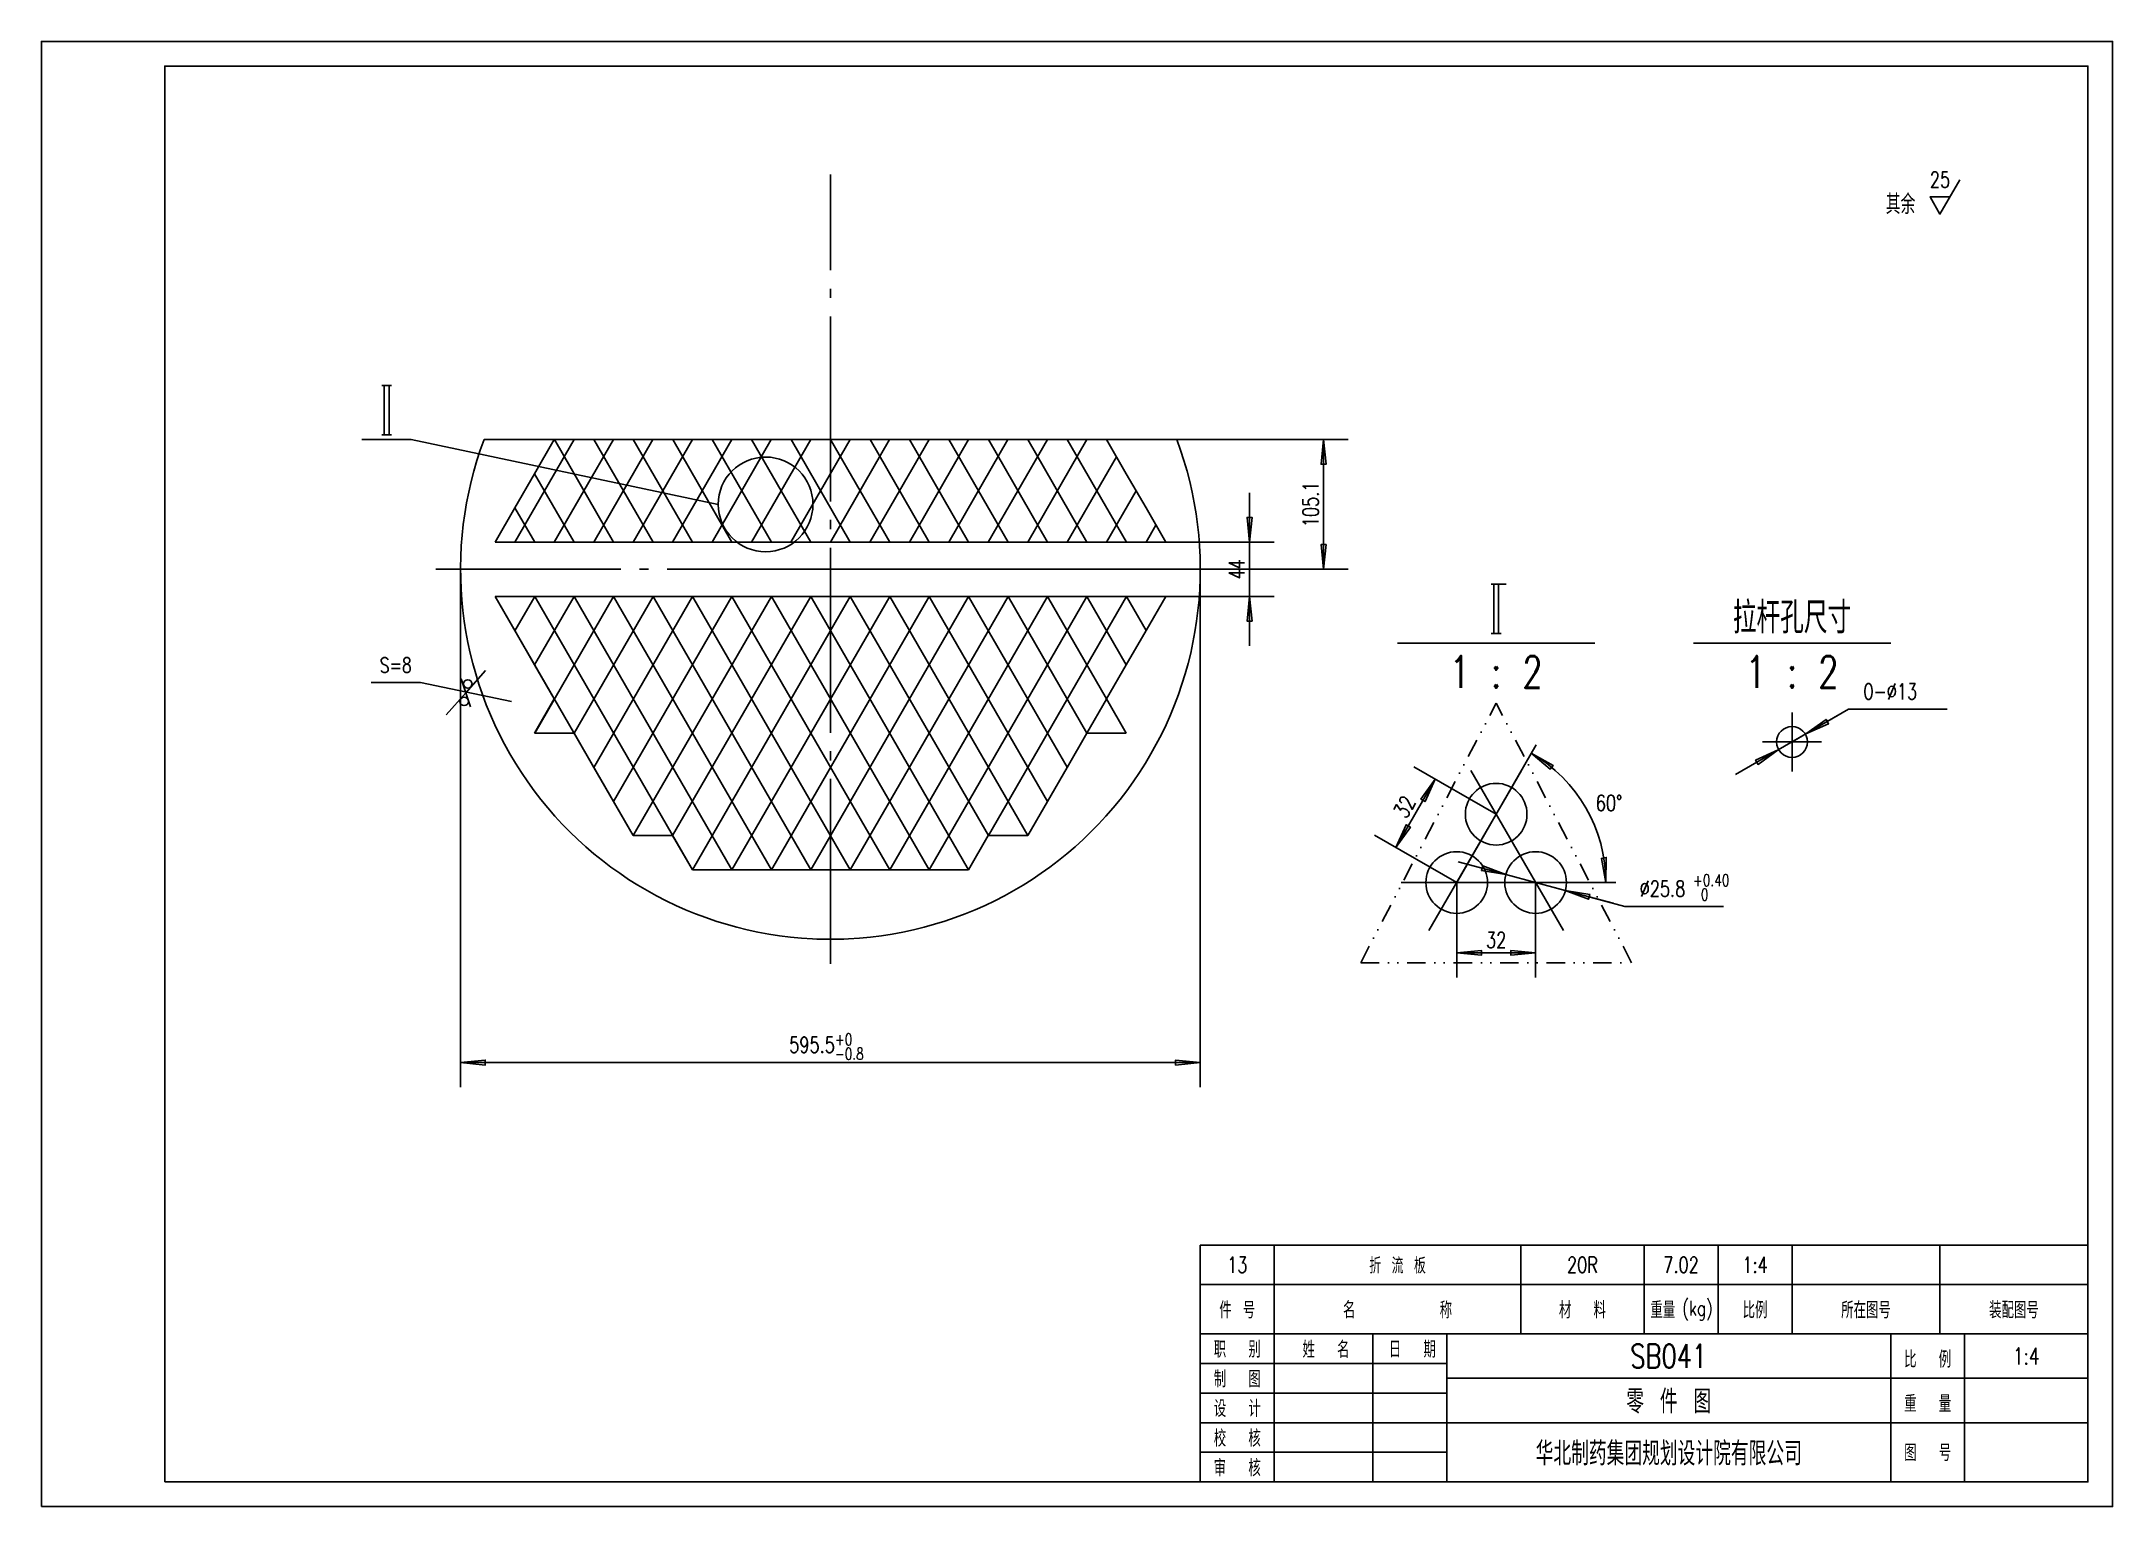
# Model space of a CAD drawing. Extents: x -100 to 1580, y -20 to 1168.
import ezdxf
from ezdxf.enums import TextEntityAlignment as Align

# ---------------------------------------------------------------- set-up
doc = ezdxf.new("R2010")
doc.units = 0
doc.header["$LTSCALE"] = 30
doc.header["$MEASUREMENT"] = 0
doc.linetypes.add('CENTER', pattern=[6.25, 5, -0.5, 0.25, -0.5])
doc.linetypes.add('DIVIDE', pattern=[1.25, 0.5, -0.25, 0, -0.25, 0, -0.25])
for name, color, linetype in [('1', 2, 'CONTINUOUS'), ('2', 1, 'CONTINUOUS'), ('4', 2, 'CENTER'), ('6', 6, 'DIVIDE')]:
    doc.layers.add(name, color=color, linetype=linetype)
doc.styles.add('HZ', font='txt', dxfattribs={"width": 0.75, "bigfont": 'hztxt'})

# ---------------------------------------------------------------- blocks, each defined once
blk = doc.blocks.new('BT2')
at = {"layer": '1', "color": 1}
for q in [(0, 30), (-180, 0)]:
    blk.add_line((-180, 30), q, dxfattribs=at)
at = {"layer": '1'}
for p, q in [((-165, 30), (-165, 0)), ((-145, 30), (-145, 0)), ((-130, 30), (-130, 0)), ((-40, 30), (-40, 0)), ((-25, 30), (-25, 0)), ((-180, 24), (-130, 24)), ((-180, 24), (-130, 24)), ((-130, 21), (0, 21)), ((-180, 18), (-130, 18)), ((-180, 12), (0, 12)), ((-180, 6), (-130, 6))]:
    blk.add_line(p, q, dxfattribs=at)
at = {"layer": '2'}
for p, q in [((0, 0), (0, 30)), ((-180, 0), (0, 0))]:
    blk.add_line(p, q, dxfattribs=at)
at = {"layer": '1', "style": 'HZ', "width": 0.75}
for s, height, p in [('职  别', 3.36, (-172.5, 27)), ('姓  名', 3.36, (-154.5, 27)), ('日  期', 3.36, (-137, 27)), ('比  例', 3.36, (-32.5, 25)), ('制  图', 3.36, (-172.5, 21)), ('设  计', 3.36, (-172.5, 15)), ('重  量', 3.36, (-32.5, 16)), ('校  核', 3.36, (-172.5, 9)), ('华北制药集团规划设计院有限公司', 4.8, (-85, 6)), ('审  核', 3.36, (-172.5, 3)), ('图  号', 3.36, (-32.5, 6))]:
    blk.add_text(s, height=height, dxfattribs=at).set_placement(p, align=Align.MIDDLE)
blk = doc.blocks.new('BT3')
at = {"layer": '1'}
for p, q in [((-165, 0), (-165, 18)), ((-115, 0), (-115, 18)), ((-90, 0), (-90, 18)), ((-75, 0), (-75, 18)), ((-60, 0), (-60, 18)), ((-30, 0), (-30, 18)), ((-180, 10), (0, 10))]:
    blk.add_line(p, q, dxfattribs=at)
at = {"layer": '2'}
for p, q in [((-180, 18), (0, 18)), ((-180, 18), (0, 18)), ((-180, 0), (-180, 18)), ((0, 0), (0, 18)), ((-180, 0), (0, 0))]:
    blk.add_line(p, q, dxfattribs=at)
at = {"layer": '1', "style": 'HZ', "width": 0.75}
for s, height, p in [('件 号', 3.36, (-172.5, 5)), ('名       称', 3.36, (-140, 5)), ('材  料', 3.36, (-102.5, 5)), ('重量', 3.36, (-86.2, 5)), ('(kg)', 3, (-79.2, 5)), ('比例', 3.36, (-67.5, 5)), ('所在图号', 3.36, (-45, 5)), ('装配图号', 3.36, (-15, 5))]:
    blk.add_text(s, height=height, dxfattribs=at).set_placement(p, align=Align.MIDDLE)

msp = doc.modelspace()

# ---------------------------------------------------------------- linework, layer by layer
at = {"layer": '1'}
for p, q in [((176, 889.1), (184, 889.1)), ((178, 849.1), (178, 889.1)), ((182, 849.1), (182, 889.1)), ((160, 845.1), (200, 845.1)), ((176, 849.1), (184, 849.1)), ((449, 792.6), (200, 845.1)), ((332, 845.1), (284, 762)), ((316, 762), (364, 845.1)), ((316.1, 845.1), (364.1, 762)), ((396, 845.1), (348, 762)), ((396.1, 762), (348.1, 845.1)), ((380, 762), (428, 845.1)), ((380.1, 845.1), (428.1, 762)), ((460, 845.1), (412, 762)), ((460.1, 762), (412.1, 845.1)), ((444, 762), (492, 845.1)), ((444.1, 845.1), (492.1, 762)), ((524, 845.1), (476, 762)), ((524.1, 762), (476.1, 845.1)), ((508, 762), (556, 845.1)), ((508.1, 845.1), (556.1, 762)), ((540, 845.1), (960, 845.1)), ((588, 845.1), (540, 762)), ((588.1, 762), (540.1, 845.1)), ((572, 762), (620, 845.1)), ((572.1, 845.1), (620.1, 762)), ((652, 845.1), (604, 762)), ((652.1, 762), (604.1, 845.1)), ((636, 762), (684, 845.1)), ((636.1, 845.1), (684.1, 762)), ((716, 845.1), (668, 762)), ((716.1, 762), (668.1, 845.1)), ((700, 762), (748, 845.1)), ((700.1, 845.1), (748.1, 762)), ((780.1, 762), (732.1, 845.1)), ((940, 740), (940, 845.1)), ((772, 831.3), (732, 762)), ((332.1, 762), (300, 817.5)), ((284, 789.8), (300.1, 762)), ((764, 762), (788, 803.6)), ((804, 775.9), (796, 762)), ((540, 762), (900, 762)), ((880, 718), (880, 762)), ((240, 740), (240, 320)), ((540, 740), (960, 740)), ((840, 740), (840, 320)), ((1076, 728), (1088, 728)), ((1078, 688), (1078, 728)), ((1082, 688), (1082, 728)), ((268.1, 718), (380.1, 524)), ((300.1, 718), (284, 690.2)), ((300, 662.5), (332.1, 718)), ((364.1, 718), (300.1, 607.1)), ((428.1, 496.3), (300.1, 718)), ((332, 607.1), (396.1, 718)), ((332.1, 718), (460.1, 496.3)), ((428.1, 718), (348, 579.4)), ((364, 551.7), (460.1, 718)), ((492.1, 496.3), (364.1, 718)), ((492.1, 718), (380.1, 524)), ((396.1, 718), (524.1, 496.3)), ((412, 524), (524.1, 718)), ((556.1, 718), (428.1, 496.3)), ((556.1, 496.3), (428.1, 718)), ((460.1, 496.3), (588.1, 718)), ((460.1, 718), (588.1, 496.3)), ((620.1, 718), (492.1, 496.3)), ((620.1, 496.3), (492.1, 718)), ((524.1, 496.3), (652.1, 718)), ((524.1, 718), (652, 496.4)), ((540, 718), (900, 718)), ((684.1, 718), (556.1, 496.3)), ((668.1, 524), (556.1, 718)), ((588.1, 496.3), (716.1, 718)), ((588.1, 718), (700, 524.1)), ((748.1, 718), (620.1, 496.3)), ((716, 551.8), (620.1, 718)), ((652.1, 718), (732, 579.5)), ((668.1, 524), (780.1, 718)), ((748.1, 607.1), (684.1, 718)), ((716.1, 718), (764, 634.9)), ((780, 662.6), (748.1, 718)), ((780.1, 718), (796, 690.3)), ((1076, 688), (1084, 688)), ((167.4, 648.2), (207.4, 648.2)), ((281.3, 632.9), (207.4, 648.2)), ((764, 634.8), (748.1, 607.1)), ((1320, 600), (1365.9, 626.5)), ((1365.9, 626.5), (1445.9, 626.5)), ((1308.7, 593.5), (1331.3, 606.5)), ((1048, 486), (1112.5, 597.7)), ((1080, 541.4), (1013.3, 579.9)), ((998.6, 514.5), (1030.6, 569.9)), ((1048, 486), (981.3, 524.5)), ((1087.9, 492.5), (1136.1, 479.5)), ((1048, 486), (1177, 486)), ((1048, 486), (1048, 409)), ((1112, 486), (1112, 409)), ((1112, 486), (1184.4, 466.6)), ((1184.4, 466.6), (1264.4, 466.6)), ((1048, 429), (1112, 429)), ((240, 340), (840, 340)), ((240, 340), (840, 340))]:
    msp.add_line(p, q, dxfattribs=at)
for points in [[(-100, -20), (-100, 1168), (1580, 1168), (1580, -20)], [(1108.5, 590.8), (1126.2, 580.9), (1123.7, 577.8)], [(1169, 486), (1169.3, 506.3), (1165.4, 505.6)]]:
    msp.add_lwpolyline(points, close=True, dxfattribs=at)
for points in [[(1456, 1055.7), (1440, 1028), (1432, 1041.9), (1448, 1041.9)], [(940, 845.1), (938, 825.1), (942, 825.1), (940, 845.1)], [(880, 762), (882, 782), (878, 782), (880, 762), (880, 802)], [(940, 740), (942, 760), (938, 760), (940, 740)], [(880, 718), (878, 698), (882, 698), (880, 718), (880, 678)], [(260.3, 657.8), (244.3, 639.9), (240.6, 651.3)], [(228.4, 622), (244.3, 639.9), (248.1, 628.5)], [(1331.3, 606.5), (1349.6, 614.8), (1347.6, 618.2), (1331.3, 606.5), (1365.9, 626.5)], [(1308.7, 593.5), (1290.4, 585.2), (1292.4, 581.8), (1308.7, 593.5), (1274.1, 573.5)], [(1030.6, 569.9), (1018.9, 553.6), (1022.4, 551.6), (1030.6, 569.9)], [(998.6, 514.5), (1010.4, 530.8), (1006.9, 532.8), (998.6, 514.5)], [(1087.9, 492.5), (1069.1, 499.6), (1068, 495.7), (1087.9, 492.5), (1049.2, 502.8)], [(1136.1, 479.5), (1154.9, 472.4), (1156, 476.3), (1136.1, 479.5), (1174.8, 469.2)], [(1048, 429), (1068, 427), (1068, 431), (1048, 429)], [(1112, 429), (1092, 431), (1092, 427), (1112, 429)], [(240, 340), (260, 338), (260, 342), (240, 340)], [(840, 340), (820, 342), (820, 338), (840, 340)]]:
    msp.add_lwpolyline(points, dxfattribs=at)
for centre, radius in [((487.4, 792.6), 38.4), ((245.8, 647), 3.46), ((242.9, 632.9), 3.46)]:
    msp.add_circle(centre, radius, dxfattribs=at)
msp.add_arc((1048, 486), 121, 0, 60, dxfattribs=at)
for points in [[(940, 845.1), (938, 825.1), (942, 825.1), (940, 845.1)], [(880, 762), (882, 782), (878, 782), (880, 762)], [(940, 740), (942, 760), (938, 760), (940, 740)], [(880, 718), (878, 698), (882, 698), (880, 718)], [(1331.3, 606.5), (1349.6, 614.8), (1347.6, 618.2), (1331.3, 606.5)], [(1108.5, 590.8), (1126.2, 580.9), (1123.7, 577.8), (1108.5, 590.8)], [(1308.7, 593.5), (1290.4, 585.2), (1292.4, 581.8), (1308.7, 593.5)], [(1030.6, 569.9), (1018.9, 553.6), (1022.4, 551.6), (1030.6, 569.9)], [(998.6, 514.5), (1010.4, 530.8), (1006.9, 532.8), (998.6, 514.5)], [(1169, 486), (1169.3, 506.3), (1165.4, 505.6), (1169, 486)], [(1087.9, 492.5), (1069.1, 499.6), (1068, 495.7), (1087.9, 492.5)], [(1136.1, 479.5), (1154.9, 472.4), (1156, 476.3), (1136.1, 479.5)], [(1048, 429), (1068, 427), (1068, 431), (1048, 429)], [(1112, 429), (1092, 431), (1092, 427), (1112, 429)], [(240, 340), (260, 338), (260, 342), (240, 340)], [(840, 340), (820, 342), (820, 338), (840, 340)]]:
    msp.add_solid(points, dxfattribs=at)
at = {"layer": '2'}
for p, q in [((821, 845.1), (259, 845.1)), ((300, 817.4), (316, 845.1)), ((316, 845.1), (300, 845.1)), ((300, 845.1), (332, 845.1)), ((332, 845.1), (348, 845.1)), ((348, 845.1), (364, 845.1)), ((364, 845.1), (380, 845.1)), ((380, 845.1), (412, 845.1)), ((412, 845.1), (428, 845.1)), ((428, 845.1), (460, 845.1)), ((460, 845.1), (492, 845.1)), ((492, 845.1), (524, 845.1)), ((524, 845.1), (556, 845.1)), ((556, 845.1), (588, 845.1)), ((588, 845.1), (620, 845.1)), ((620, 845.1), (652, 845.1)), ((652, 845.1), (668, 845.1)), ((668, 845.1), (700, 845.1)), ((700, 845.1), (716, 845.1)), ((716, 845.1), (732, 845.1)), ((732, 845.1), (748, 845.1)), ((748, 845.1), (780, 845.1)), ((780, 845.1), (764, 845.1)), ((764, 845.1), (780, 817.4)), ((284, 789.7), (300, 817.4)), ((780, 817.4), (796, 789.7)), ((268, 762), (284, 789.7)), ((812, 762), (796, 789.7)), ((812, 762), (268, 762)), ((812, 718), (268, 718)), ((268, 718), (284, 690.3)), ((812, 718), (796, 690.3)), ((284, 690.3), (300, 662.6)), ((780, 662.6), (796, 690.3)), ((1000, 680), (1160, 680)), ((1240, 680), (1400, 680)), ((300, 662.6), (316, 634.9)), ((764, 634.9), (780, 662.6)), ((316, 634.9), (300, 607.1)), ((780, 607.1), (764, 634.9)), ((300, 607.1), (332, 607.1)), ((332, 607.1), (348, 579.4)), ((732, 579.4), (748, 607.1)), ((748, 607.1), (780, 607.1)), ((348, 579.4), (364, 551.7)), ((716, 551.7), (732, 579.4)), ((364, 551.7), (380, 524)), ((700, 524), (716, 551.7)), ((380, 524), (412, 524)), ((412, 524), (428, 496.3)), ((652, 496.3), (668, 524)), ((668, 524), (700, 524)), ((428, 496.3), (460, 496.3)), ((460, 496.3), (492, 496.3)), ((492, 496.3), (524, 496.3)), ((524, 496.3), (556, 496.3)), ((556, 496.3), (588, 496.3)), ((588, 496.3), (620, 496.3)), ((620, 496.3), (652, 496.3))]:
    msp.add_line(p, q, dxfattribs=at)
msp.add_lwpolyline([(0, 0), (0, 1148), (1560, 1148), (1560, 0)], close=True, dxfattribs=at)
for centre, radius in [((1320, 600), 12.5), ((1080, 541.4), 25), ((1048, 486), 25), ((1112, 486), 25)]:
    msp.add_circle(centre, radius, dxfattribs=at)
for start, end in [(159.4845, 267.2024), (272.7976, 20.5154), (267.2024, 272.7976)]:
    msp.add_arc((540, 740), 300, start, end, dxfattribs=at)
at = {"layer": '4'}
for p, q in [((540, 420), (540, 1060)), ((220, 740), (860, 740)), ((1320, 624), (1320, 576)), ((1344, 600), (1296, 600)), ((1025.5, 447), (1102.5, 580.4)), ((1134.5, 447), (1057.5, 580.4)), ((1003, 486), (1157, 486))]:
    msp.add_line(p, q, dxfattribs=at)
at = {"layer": '6'}
for p, q in [((970.1, 421), (1080, 631.4)), ((1189.9, 421), (1080, 631.4)), ((970.1, 421), (1189.9, 421))]:
    msp.add_line(p, q, dxfattribs=at)

# ---------------------------------------------------------------- block references
at = {"layer": '1', "xscale": 4, "yscale": 4, "zscale": 4}
for name, p in [('BT3', (1560, 120)), ('BT2', (1560, 0))]:
    msp.add_blockref(name, p, dxfattribs=at)

# ---------------------------------------------------------------- texts
at = {"layer": '1', "style": 'HZ', "width": 0.75}
for s, height, p in [('25', 12.8, (1440, 1049.6)), ('拉杆孔尺寸', 25.6, (1320, 688)), ('S=8', 12.16, (187.4, 656.2)), ('1 : 2', 25.6, (1080, 644)), ('1 : 2', 25.6, (1320, 644)), ('32', 12.8, (1080, 433))]:
    msp.add_text(s, height=height, dxfattribs=at).set_placement(p, align=Align.CENTER)
for s, height, p in [('其余', 16, (1420, 1028)), ('595.5', 12.8, (543.6, 348))]:
    msp.add_text(s, height=height, dxfattribs=at).set_placement(p, align=Align.RIGHT)
for s, rotation, p in [('105.1', 90, (936, 792.6)), ('44', 90, (876, 740)), ('32', 60, (1011.2, 544.2))]:
    msp.add_text(s, height=12.8, rotation=rotation, dxfattribs=at).set_placement(p, align=Align.CENTER)
for s, height, p in [('0-%%c13', 12.8, (1377.9, 634.5)), ('60%%d', 12.8, (1160.8, 544.1)), ('%%c25.8', 12.8, (1196.4, 474.6)), ('+0.40', 9.6, (1239.6, 483)), (' 0', 9.6, (1239.6, 471.4)), ('+0', 9.6, (543.6, 354)), ('-0.8', 9.6, (543.6, 342.4))]:
    msp.add_text(s, height=height, dxfattribs=at).set_placement(p)
for s, height, p in [('13', 12.8, (870, 176)), ('折 流 板', 12.8, (1000, 176)), ('20R', 12.8, (1150, 176)), ('7.02', 12.8, (1230, 176)), ('1:4', 12.8, (1290, 176)), ('SB041', 19.2, (1220, 102)), ('1:4', 13.44, (1510, 102)), ('零 件 图', 19.2, (1220, 66))]:
    msp.add_text(s, height=height, dxfattribs=at).set_placement(p, align=Align.MIDDLE)

doc.saveas('drawing.dxf')
